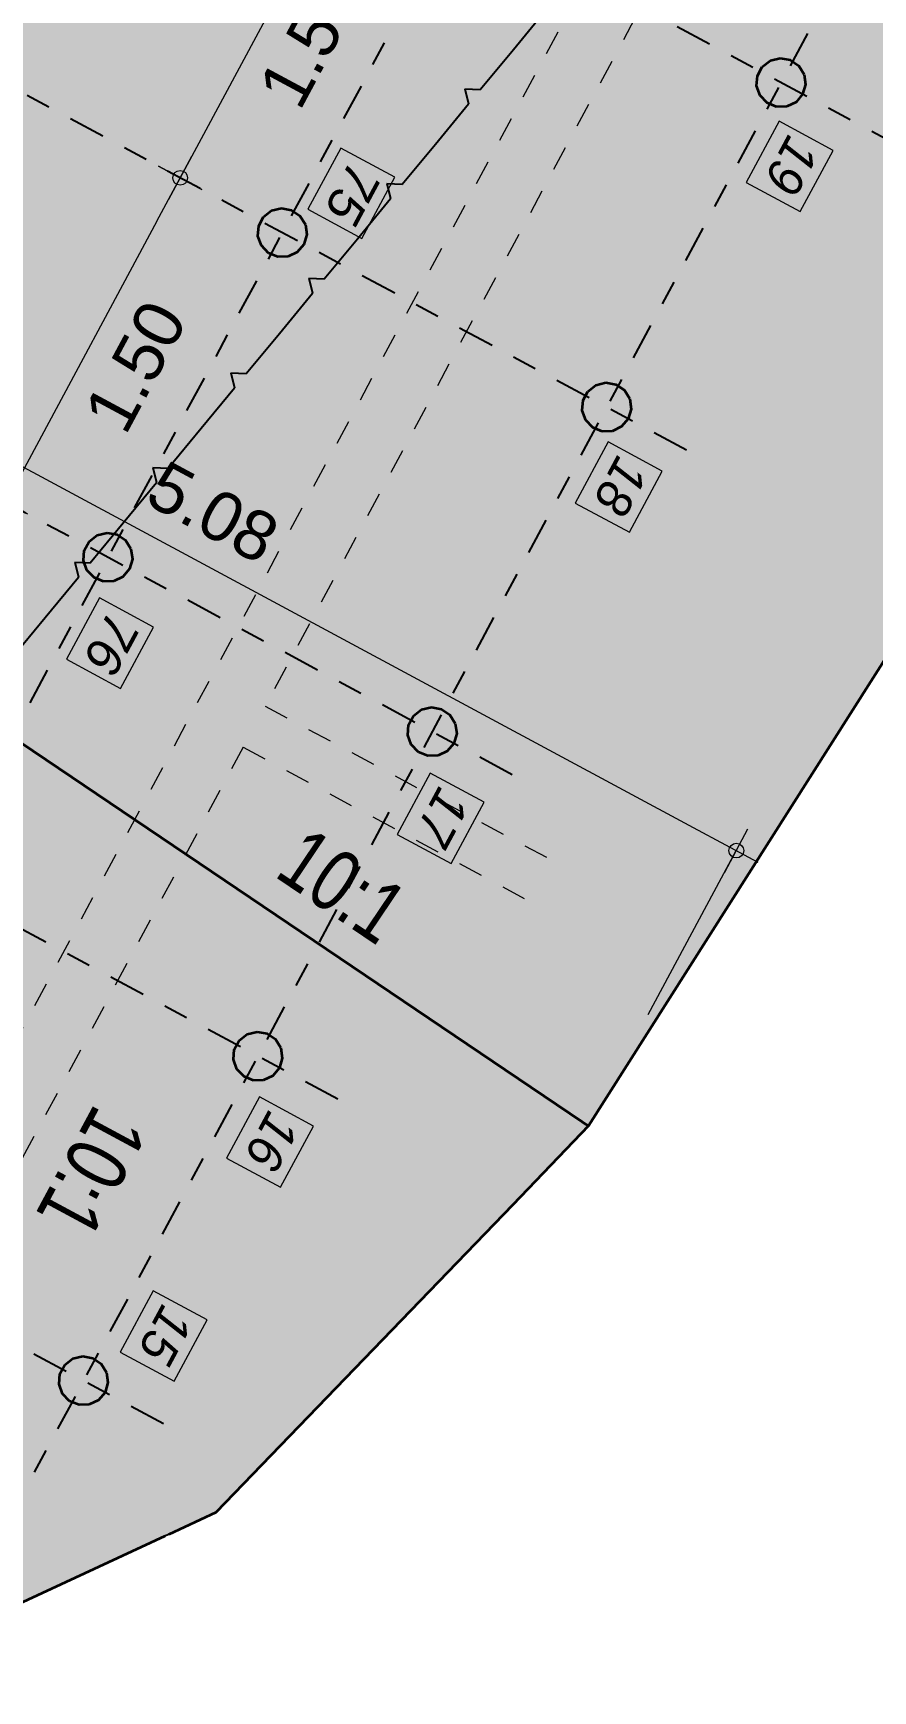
# Model space of a CAD drawing. Header units: metres. Extents: x 2711799 to 2711985, y 1236908 to 1237087.
# Drawn here: x 2711819.65 to 2711823.07, y 1236924.04 to 1236930.78 of the extents above; entities that cross this region are included whole.
import ezdxf

# ---------------------------------------------------------------- set-up
doc = ezdxf.new("R2010")
doc.units = ezdxf.units.M
doc.header["$PDMODE"] = 2
doc.header["$PDSIZE"] = -2
for name, pattern in [('ALL_S17', [0.0005, 0, -0.0005]), ('AUSGEZOGEN', [0]), ('PUNKT2_S9', [0.35, 0.15, -0.1, 0, -0.1]), ('VERDECKT2_S2', [0.18, 0.1, -0.08])]:
    doc.linetypes.add(name, pattern=pattern)
for name, color, linetype, lineweight in [('XR$10$Bauteilachse', 7, 'PUNKT2_S9', 25), ('XR$10$Beton Ansicht', 7, 'AUSGEZOGEN', 35), ('XR$10$Beton verdeckt vorne', 7, 'VERDECKT2_S2', 25), ('XR$10$Betonierfugen', 7, 'AUSGEZOGEN', 25), ('XR$10$STANDARD_1', 7, 'AUSGEZOGEN', 13), ('XR$10$Text Decke', 7, 'AUSGEZOGEN', 18), ('XR$10$Vermassung Aushub Ebenen', 7, 'AUSGEZOGEN', 25), ('XR$10$Vermassung Decke', 7, 'AUSGEZOGEN', 18), ('XR$10$Wand Beton bewehrt', 7, 'AUSGEZOGEN', 50), ('XR$11$Decke', 7, 'AUSGEZOGEN', 35)]:
    doc.layers.add(name, color=color, linetype=linetype, lineweight=lineweight)
doc.styles.add('ARIAL', font='arial.ttf')
doc.dimstyles.new('DIMSTYLE_6', dxfattribs={"dimtxt": 0.2, "dimasz": 0.2, "dimexe": 0, "dimexo": 0, "dimgap": 0.1, "dimtad": 2, "dimrnd": 0.005, "dimzin": 4, "dimdsep": 46, "dimtxsty": 'ARIAL', "dimblk1": 'ALL_ML_KREIS', "dimblk2": 'ALL_ML_KREIS', "dimsah": 1, "dimcen": 0, "dimclrd": 7, "dimclre": 7, "dimclrt": 7, "dimadec": 0, "dimazin": 0, "dimtfac": 1, "dimtdec": 0, "dimtix": 1, "dimtmove": 2, "dimatfit": 3, "dimfxl": 0, "dimtzin": 0, "dimlwd": 0, "dimlwe": 18, "dimarcsym": 0})

# ---------------------------------------------------------------- blocks, each defined once
blk = doc.blocks.new('MUSTERELEMENT_28')
at = {"layer": 'XR$10$Betonierfugen', "color": 7, "linetype": 'AUSGEZOGEN', "lineweight": 25, "transparency": 33554687}
for p, q in [((129.3043, -52.2161), (129.0961, -52.1747)), ((129.5126, -52.2575), (129.3043, -52.2161)), ((129.5396, -52.3139), (129.5126, -52.2575)), ((129.5396, -52.3139), (129.5861, -52.2721)), ((129.7943, -52.3135), (129.5861, -52.2721)), ((130.0025, -52.3549), (129.7943, -52.3135)), ((130.0295, -52.4113), (130.0025, -52.3549)), ((130.0295, -52.4113), (130.076, -52.3695)), ((130.2842, -52.4109), (130.076, -52.3695)), ((130.4924, -52.4523), (130.2842, -52.4109)), ((130.5194, -52.5086), (130.4924, -52.4523)), ((130.5194, -52.5086), (130.5659, -52.4669)), ((130.7741, -52.5083), (130.5659, -52.4669)), ((130.9824, -52.5497), (130.7741, -52.5083)), ((131.0094, -52.606), (130.9824, -52.5497)), ((131.0094, -52.606), (131.0559, -52.5643)), ((131.2641, -52.6057), (131.0559, -52.5643)), ((131.4723, -52.6471), (131.2641, -52.6057)), ((131.4993, -52.7034), (131.4723, -52.6471)), ((131.4993, -52.7034), (131.5458, -52.6617)), ((131.754, -52.7031), (131.5458, -52.6617)), ((131.9622, -52.7445), (131.754, -52.7031)), ((131.9892, -52.8008), (131.9622, -52.7445)), ((131.9892, -52.8008), (132.0357, -52.7591)), ((132.2439, -52.8005), (132.0357, -52.7591)), ((132.4522, -52.8419), (132.2439, -52.8005))]:
    blk.add_line(p, q, dxfattribs=at)
blk = doc.blocks.new('ALL_ML_KREIS')
at = {"color": 0, "linetype": 'ByBlock', "lineweight": -2}
for p, q in [((0, -0.5), (0, 0.5)), ((-1, 0), (0.5, 0))]:
    blk.add_line(p, q, dxfattribs=at)
blk.add_circle((0, 0), 0.15, dxfattribs=at)
blk = doc.blocks.new('*D1509')
at = {"layer": 'DEFPOINTS', "color": 0, "transparency": 16777216}
for p in [(2711820.9581, 1236931.5165), (2711820.2478, 1236930.1954), (2711820.2478, 1236930.1954)]:
    blk.add_point(p, dxfattribs=at)
at = {"layer": 'XR$10$Vermassung Decke', "color": 7, "lineweight": 0, "transparency": 16777216}
blk.add_line((2711820.8634, 1236931.3404), (2711820.3425, 1236930.3715), dxfattribs=at)
at = {"layer": 'XR$10$Vermassung Decke', "color": 7, "lineweight": 0, "transparency": 16777216, "xscale": 0.2, "yscale": 0.2, "zscale": 0.2}
for p, rotation in [((2711820.9581, 1236931.5165), 61.73568339642876), ((2711820.2478, 1236930.1954), 241.7356833964287)]:
    blk.add_blockref('ALL_ML_KREIS', p, dxfattribs=dict(at, rotation=rotation))
at = {"layer": 'XR$10$Vermassung Decke', "color": 7, "lineweight": 18, "transparency": 16777216, "insert": (2711820.7763, 1236930.7488), "char_height": 0.2, "width": 0.666667, "attachment_point": 5, "rotation": 61.73568, "style": 'ARIAL'}
blk.add_mtext('1.50', dxfattribs=at)
blk = doc.blocks.new('*D1510')
at = {"layer": 'DEFPOINTS', "color": 0, "transparency": 16777216}
for p in [(2711820.2478, 1236930.1954), (2711819.5375, 1236928.8742), (2711819.5375, 1236928.8742)]:
    blk.add_point(p, dxfattribs=at)
at = {"layer": 'XR$10$Vermassung Decke', "color": 7, "lineweight": 0, "transparency": 16777216}
blk.add_line((2711820.1531, 1236930.0192), (2711819.6322, 1236929.0504), dxfattribs=at)
at = {"layer": 'XR$10$Vermassung Decke', "color": 7, "lineweight": 0, "transparency": 16777216, "xscale": 0.2, "yscale": 0.2, "zscale": 0.2}
for p, rotation in [((2711820.2478, 1236930.1954), 61.73568339642876), ((2711819.5375, 1236928.8742), 241.7356833964287)]:
    blk.add_blockref('ALL_ML_KREIS', p, dxfattribs=dict(at, rotation=rotation))
at = {"layer": 'XR$10$Vermassung Decke', "color": 7, "lineweight": 18, "transparency": 16777216, "insert": (2711820.066, 1236929.4276), "char_height": 0.2, "width": 0.666667, "attachment_point": 5, "rotation": 61.73568, "style": 'ARIAL'}
blk.add_mtext('1.50', dxfattribs=at)
blk = doc.blocks.new('*D1547')
at = {"layer": 'DEFPOINTS', "color": 0, "transparency": 16777216}
for p in [(2711818.0365, 1236929.8631), (2711822.513, 1236927.4564), (2711822.1543, 1236926.7892)]:
    blk.add_point(p, dxfattribs=at)
at = {"layer": 'XR$10$Vermassung Decke', "color": 7, "lineweight": 0, "transparency": 16777216}
blk.add_line((2711818.2127, 1236929.7684), (2711822.3369, 1236927.5511), dxfattribs=at)
at = {"layer": 'XR$10$Vermassung Decke', "color": 7, "lineweight": 18, "transparency": 16777216}
blk.add_line((2711822.1543, 1236926.7892), (2711822.513, 1236927.4564), dxfattribs=at)
at = {"layer": 'XR$10$Vermassung Decke', "color": 7, "lineweight": 0, "transparency": 16777216, "xscale": 0.2, "yscale": 0.2, "zscale": 0.2}
for p, rotation in [((2711818.0365, 1236929.8631), 151.7356834027459), ((2711822.513, 1236927.4564), 331.7356834027458)]:
    blk.add_blockref('ALL_ML_KREIS', p, dxfattribs=dict(at, rotation=rotation))
at = {"layer": 'XR$10$Vermassung Decke', "color": 7, "lineweight": 18, "transparency": 16777216, "insert": (2711820.3815, 1236928.8333), "char_height": 0.2, "width": 0.666667, "attachment_point": 5, "rotation": 331.73568, "style": 'ARIAL'}
blk.add_mtext('5.08', dxfattribs=at)

msp = doc.modelspace()

# ---------------------------------------------------------------- hatches: boundary and pattern name
at = {"layer": 'XR$10$Wand Beton bewehrt', "linetype": 'AUSGEZOGEN', "lineweight": 35, "transparency": 33554687}
for color, points in [(30, [(2711822.7562, 1236930.5036), (2711822.7831, 1236930.5354), (2711822.7947, 1236930.5753), (2711822.7891, 1236930.6165), (2711822.7673, 1236930.6518), (2711822.7329, 1236930.6753), (2711822.692, 1236930.6827), (2711822.6516, 1236930.6728), (2711822.6187, 1236930.6473), (2711822.599, 1236930.6107), (2711822.5959, 1236930.5693), (2711822.61, 1236930.5301), (2711822.6387, 1236930.5001), (2711822.6772, 1236930.4843), (2711822.7188, 1236930.4856)]), (6, [(2711820.6873, 1236929.8747), (2711820.7248, 1236929.8928), (2711820.7516, 1236929.9245), (2711820.7633, 1236929.9644), (2711820.7577, 1236930.0056), (2711820.7358, 1236930.041), (2711820.7014, 1236930.0644), (2711820.6605, 1236930.0718), (2711820.6201, 1236930.0619), (2711820.5872, 1236930.0365), (2711820.5676, 1236929.9999), (2711820.5645, 1236929.9584), (2711820.5785, 1236929.9193), (2711820.6072, 1236929.8892), (2711820.6457, 1236929.8735)]), (94, [(2711822.0085, 1236929.1644), (2711822.0459, 1236929.1825), (2711822.0728, 1236929.2142), (2711822.0844, 1236929.2541), (2711822.0788, 1236929.2953), (2711822.057, 1236929.3307), (2711822.0226, 1236929.3541), (2711821.9817, 1236929.3615), (2711821.9413, 1236929.3516), (2711821.9084, 1236929.3262), (2711821.8887, 1236929.2896), (2711821.8856, 1236929.2481), (2711821.8997, 1236929.209), (2711821.9284, 1236929.1789), (2711821.9669, 1236929.1632)]), (6, [(2711820.0144, 1236928.5716), (2711820.0413, 1236928.6034), (2711820.053, 1236928.6433), (2711820.0474, 1236928.6845), (2711820.0255, 1236928.7198), (2711819.9911, 1236928.7433), (2711819.9502, 1236928.7507), (2711819.9098, 1236928.7408), (2711819.8769, 1236928.7153), (2711819.8572, 1236928.6787), (2711819.8541, 1236928.6372), (2711819.8682, 1236928.5981), (2711819.8969, 1236928.5681), (2711819.9354, 1236928.5523), (2711819.977, 1236928.5536)]), (94, [(2711821.3356, 1236927.8613), (2711821.3625, 1236927.893), (2711821.3741, 1236927.933), (2711821.3685, 1236927.9742), (2711821.3467, 1236928.0095), (2711821.3123, 1236928.0329), (2711821.2714, 1236928.0404), (2711821.231, 1236928.0305), (2711821.1981, 1236928.005), (2711821.1784, 1236927.9684), (2711821.1753, 1236927.9269), (2711821.1893, 1236927.8878), (2711821.2181, 1236927.8578), (2711821.2566, 1236927.842), (2711821.2981, 1236927.8433)]), (94, [(2711820.6253, 1236926.5402), (2711820.6522, 1236926.5719), (2711820.6638, 1236926.6118), (2711820.6582, 1236926.653), (2711820.6363, 1236926.6884), (2711820.602, 1236926.7118), (2711820.5611, 1236926.7192), (2711820.5207, 1236926.7093), (2711820.4878, 1236926.6839), (2711820.4681, 1236926.6472), (2711820.465, 1236926.6058), (2711820.479, 1236926.5666), (2711820.5078, 1236926.5366), (2711820.5463, 1236926.5208), (2711820.5878, 1236926.5221)]), (94, [(2711819.915, 1236925.219), (2711819.9419, 1236925.2507), (2711819.9535, 1236925.2906), (2711819.9479, 1236925.3318), (2711819.926, 1236925.3672), (2711819.8917, 1236925.3906), (2711819.8507, 1236925.398), (2711819.8104, 1236925.3882), (2711819.7775, 1236925.3627), (2711819.7578, 1236925.3261), (2711819.7547, 1236925.2846), (2711819.7687, 1236925.2455), (2711819.7975, 1236925.2154), (2711819.836, 1236925.1997), (2711819.8775, 1236925.2009)])]:
    msp.add_hatch(color=color, dxfattribs=at).paths.add_polyline_path(points)
at = {"layer": 'XR$11$Decke', "lineweight": 25, "transparency": 33554687}
msp.add_hatch(color=131, dxfattribs=at).paths.add_polyline_path([(2711829.6834, 1236938.864), (2711824.1963, 1236941.1428), (2711823.6932, 1236940.207), (2711819.8187, 1236933.3434), (2711819.7943, 1236933.3564), (2711819.4439, 1236932.7047), (2711819.468, 1236932.6917), (2711815.7614, 1236925.454), (2711815.3826, 1236924.7496), (2711816.0223, 1236922.6224), (2711817.0457, 1236923.1806), (2711819.2635, 1236924.2386), (2711820.1856, 1236924.6652), (2711820.3929, 1236924.7616), (2711821.9105, 1236926.3357), (2711827.124, 1236934.5396), (2711827.8346, 1236935.4927), (2711827.9586, 1236935.7235), (2711828.6826, 1236936.6476), (2711828.7981, 1236936.8626), (2711829.5306, 1236937.8026), (2711829.6318, 1236937.9908), (2711829.8594, 1236938.2767)])

# ---------------------------------------------------------------- linework, layer by layer
at = {"layer": 'XR$10$Bauteilachse', "transparency": 33554687}
for p, q in [((2711826.7379, 1236941.2702, 640.05), (2711817.5749, 1236924.2272, 640.05)), ((2711828.1301, 1236940.692, 640.05), (2711819.6537, 1236924.9261, 640.05)), ((2711822.3106, 1236929.0863, 640.05), (2711818.9637, 1236930.8858, 640.05)), ((2711821.6003, 1236927.7652, 640.05), (2711818.2533, 1236929.5646, 640.05)), ((2711820.89, 1236926.444, 640.05), (2711817.543, 1236928.2435, 640.05)), ((2711820.1797, 1236925.1229, 640.05), (2711816.8327, 1236926.9223, 640.05))]:
    msp.add_line(p, q, dxfattribs=at)
at = {"layer": 'XR$10$Beton Ansicht', "transparency": 33554687}
for p, q in [((2711821.9105, 1236926.3357, 640.05), (2711827.124, 1236934.5396, 640.05)), ((2711822.599, 1236930.6107, 640.05), (2711822.6187, 1236930.6473, 640.05)), ((2711822.6089, 1236930.629, 640.05), (2711822.6081, 1236930.6295, 640.05)), ((2711822.6187, 1236930.6473, 640.05), (2711822.6516, 1236930.6728, 640.05)), ((2711822.6516, 1236930.6728, 640.05), (2711822.692, 1236930.6827, 640.05)), ((2711822.692, 1236930.6827, 640.05), (2711822.7329, 1236930.6753, 640.05)), ((2711822.7329, 1236930.6753, 640.05), (2711822.7673, 1236930.6518, 640.05)), ((2711822.7673, 1236930.6518, 640.05), (2711822.7891, 1236930.6165, 640.05)), ((2711822.5959, 1236930.5693, 640.05), (2711822.599, 1236930.6107, 640.05)), ((2711822.61, 1236930.5301, 640.05), (2711822.5959, 1236930.5693, 640.05)), ((2711822.7947, 1236930.5753, 640.05), (2711822.7831, 1236930.5354, 640.05)), ((2711822.7891, 1236930.6165, 640.05), (2711822.7947, 1236930.5753, 640.05)), ((2711822.6387, 1236930.5001, 640.05), (2711822.61, 1236930.5301, 640.05)), ((2711822.6772, 1236930.4843, 640.05), (2711822.6387, 1236930.5001, 640.05)), ((2711822.7562, 1236930.5036, 640.05), (2711822.7188, 1236930.4856, 640.05)), ((2711822.7831, 1236930.5354, 640.05), (2711822.7562, 1236930.5036, 640.05)), ((2711822.7188, 1236930.4856, 640.05), (2711822.6772, 1236930.4843, 640.05)), ((2711820.5676, 1236929.9999, 640.05), (2711820.5872, 1236930.0365, 640.05)), ((2711820.5872, 1236930.0365, 640.05), (2711820.6201, 1236930.0619, 640.05)), ((2711820.6201, 1236930.0619, 640.05), (2711820.6605, 1236930.0718, 640.05)), ((2711820.6605, 1236930.0718, 640.05), (2711820.7014, 1236930.0644, 640.05)), ((2711820.7014, 1236930.0644, 640.05), (2711820.7358, 1236930.041, 640.05)), ((2711820.7358, 1236930.041, 640.05), (2711820.7577, 1236930.0056, 640.05)), ((2711820.5645, 1236929.9584, 640.05), (2711820.5676, 1236929.9999, 640.05)), ((2711820.5785, 1236929.9193, 640.05), (2711820.5645, 1236929.9584, 640.05)), ((2711820.7633, 1236929.9644, 640.05), (2711820.7516, 1236929.9245, 640.05)), ((2711820.7577, 1236930.0056, 640.05), (2711820.7633, 1236929.9644, 640.05)), ((2711820.6072, 1236929.8892, 640.05), (2711820.5785, 1236929.9193, 640.05)), ((2711820.6457, 1236929.8735, 640.05), (2711820.6072, 1236929.8892, 640.05)), ((2711820.7248, 1236929.8928, 640.05), (2711820.6873, 1236929.8747, 640.05)), ((2711820.7516, 1236929.9245, 640.05), (2711820.7248, 1236929.8928, 640.05)), ((2711820.6873, 1236929.8747, 640.05), (2711820.6457, 1236929.8735, 640.05)), ((2711821.9084, 1236929.3262, 640.05), (2711821.9413, 1236929.3516, 640.05)), ((2711821.9413, 1236929.3516, 640.05), (2711821.9817, 1236929.3615, 640.05)), ((2711821.9817, 1236929.3615, 640.05), (2711822.0226, 1236929.3541, 640.05)), ((2711822.0226, 1236929.3541, 640.05), (2711822.057, 1236929.3307, 640.05)), ((2711821.8856, 1236929.2481, 640.05), (2711821.8887, 1236929.2896, 640.05)), ((2711821.8887, 1236929.2896, 640.05), (2711821.9084, 1236929.3262, 640.05)), ((2711821.8986, 1236929.3079, 640.05), (2711821.8978, 1236929.3083, 640.05)), ((2711822.057, 1236929.3307, 640.05), (2711822.0788, 1236929.2953, 640.05)), ((2711822.0788, 1236929.2953, 640.05), (2711822.0844, 1236929.2541, 640.05)), ((2711821.8997, 1236929.209, 640.05), (2711821.8856, 1236929.2481, 640.05)), ((2711822.0728, 1236929.2142, 640.05), (2711822.0459, 1236929.1825, 640.05)), ((2711822.0844, 1236929.2541, 640.05), (2711822.0728, 1236929.2142, 640.05)), ((2711821.8853, 1236926.3527, 640.05), (2711817.6763, 1236929.193, 640.05)), ((2711817.6763, 1236929.193, 640.05), (2711821.8853, 1236926.3527, 640.05)), ((2711821.9284, 1236929.1789, 640.05), (2711821.8997, 1236929.209, 640.05)), ((2711821.9669, 1236929.1632, 640.05), (2711821.9284, 1236929.1789, 640.05)), ((2711822.0085, 1236929.1644, 640.05), (2711821.9669, 1236929.1632, 640.05)), ((2711822.0459, 1236929.1825, 640.05), (2711822.0085, 1236929.1644, 640.05)), ((2711819.8769, 1236928.7153, 640.05), (2711819.9098, 1236928.7408, 640.05)), ((2711819.9098, 1236928.7408, 640.05), (2711819.9502, 1236928.7507, 640.05)), ((2711819.9502, 1236928.7507, 640.05), (2711819.9911, 1236928.7433, 640.05)), ((2711819.9911, 1236928.7433, 640.05), (2711820.0255, 1236928.7198, 640.05)), ((2711819.8541, 1236928.6372, 640.05), (2711819.8572, 1236928.6787, 640.05)), ((2711819.8572, 1236928.6787, 640.05), (2711819.8769, 1236928.7153, 640.05)), ((2711820.0255, 1236928.7198, 640.05), (2711820.0474, 1236928.6845, 640.05)), ((2711820.0474, 1236928.6845, 640.05), (2711820.053, 1236928.6433, 640.05)), ((2711819.8682, 1236928.5981, 640.05), (2711819.8541, 1236928.6372, 640.05)), ((2711820.0413, 1236928.6034, 640.05), (2711820.0144, 1236928.5716, 640.05)), ((2711820.053, 1236928.6433, 640.05), (2711820.0413, 1236928.6034, 640.05)), ((2711819.8969, 1236928.5681, 640.05), (2711819.8682, 1236928.5981, 640.05)), ((2711819.9354, 1236928.5523, 640.05), (2711819.8969, 1236928.5681, 640.05)), ((2711819.977, 1236928.5536, 640.05), (2711819.9354, 1236928.5523, 640.05)), ((2711820.0144, 1236928.5716, 640.05), (2711819.977, 1236928.5536, 640.05)), ((2711821.1784, 1236927.9684, 640.05), (2711821.1981, 1236928.005, 640.05)), ((2711821.1981, 1236928.005, 640.05), (2711821.231, 1236928.0305, 640.05)), ((2711821.231, 1236928.0305, 640.05), (2711821.2714, 1236928.0404, 640.05)), ((2711821.2714, 1236928.0404, 640.05), (2711821.3123, 1236928.0329, 640.05)), ((2711821.3123, 1236928.0329, 640.05), (2711821.3467, 1236928.0095, 640.05)), ((2711821.3467, 1236928.0095, 640.05), (2711821.3685, 1236927.9742, 640.05)), ((2711821.1753, 1236927.9269, 640.05), (2711821.1784, 1236927.9684, 640.05)), ((2711821.1882, 1236927.9867, 640.05), (2711821.1874, 1236927.9871, 640.05)), ((2711821.3741, 1236927.933, 640.05), (2711821.3625, 1236927.893, 640.05)), ((2711821.3685, 1236927.9742, 640.05), (2711821.3741, 1236927.933, 640.05)), ((2711821.1893, 1236927.8878, 640.05), (2711821.1753, 1236927.9269, 640.05)), ((2711821.2181, 1236927.8578, 640.05), (2711821.1893, 1236927.8878, 640.05)), ((2711821.3356, 1236927.8613, 640.05), (2711821.2981, 1236927.8433, 640.05)), ((2711821.3625, 1236927.893, 640.05), (2711821.3356, 1236927.8613, 640.05)), ((2711821.2566, 1236927.842, 640.05), (2711821.2181, 1236927.8578, 640.05)), ((2711821.2981, 1236927.8433, 640.05), (2711821.2566, 1236927.842, 640.05)), ((2711820.5207, 1236926.7093, 640.05), (2711820.5611, 1236926.7192, 640.05)), ((2711820.5611, 1236926.7192, 640.05), (2711820.602, 1236926.7118, 640.05)), ((2711820.465, 1236926.6058, 640.05), (2711820.4681, 1236926.6472, 640.05)), ((2711820.4681, 1236926.6472, 640.05), (2711820.4878, 1236926.6839, 640.05)), ((2711820.4878, 1236926.6839, 640.05), (2711820.5207, 1236926.7093, 640.05)), ((2711820.602, 1236926.7118, 640.05), (2711820.6363, 1236926.6884, 640.05)), ((2711820.6363, 1236926.6884, 640.05), (2711820.6582, 1236926.653, 640.05)), ((2711820.6582, 1236926.653, 640.05), (2711820.6638, 1236926.6118, 640.05)), ((2711820.479, 1236926.5666, 640.05), (2711820.465, 1236926.6058, 640.05)), ((2711820.6638, 1236926.6118, 640.05), (2711820.6522, 1236926.5719, 640.05)), ((2711820.5078, 1236926.5366, 640.05), (2711820.479, 1236926.5666, 640.05)), ((2711820.5463, 1236926.5208, 640.05), (2711820.5078, 1236926.5366, 640.05)), ((2711820.5878, 1236926.5221, 640.05), (2711820.5463, 1236926.5208, 640.05)), ((2711820.6253, 1236926.5402, 640.05), (2711820.5878, 1236926.5221, 640.05)), ((2711820.6522, 1236926.5719, 640.05), (2711820.6253, 1236926.5402, 640.05)), ((2711821.9105, 1236926.3357, 640.05), (2711821.6034, 1236926.0146, 640.05)), ((2711821.8949, 1236926.3462, 640.05), (2711821.8853, 1236926.3527, 640.05)), ((2711821.8853, 1236926.3527, 640.05), (2711821.8949, 1236926.3462, 640.05)), ((2711821.9105, 1236926.3357, 640.05), (2711821.8949, 1236926.3462, 640.05)), ((2711821.8949, 1236926.3462, 640.05), (2711821.9105, 1236926.3357, 640.05)), ((2711821.6034, 1236926.0146, 640.05), (2711820.5793, 1236924.9545, 640.05)), ((2711819.7775, 1236925.3627, 640.05), (2711819.8104, 1236925.3882, 640.05)), ((2711819.8104, 1236925.3882, 640.05), (2711819.8507, 1236925.398, 640.05)), ((2711819.8507, 1236925.398, 640.05), (2711819.8917, 1236925.3906, 640.05)), ((2711819.8917, 1236925.3906, 640.05), (2711819.926, 1236925.3672, 640.05)), ((2711819.926, 1236925.3672, 640.05), (2711819.9479, 1236925.3318, 640.05)), ((2711819.7547, 1236925.2846, 640.05), (2711819.7578, 1236925.3261, 640.05)), ((2711819.7578, 1236925.3261, 640.05), (2711819.7775, 1236925.3627, 640.05)), ((2711819.9479, 1236925.3318, 640.05), (2711819.9535, 1236925.2906, 640.05)), ((2711819.7687, 1236925.2455, 640.05), (2711819.7547, 1236925.2846, 640.05)), ((2711819.7975, 1236925.2154, 640.05), (2711819.7687, 1236925.2455, 640.05)), ((2711819.9419, 1236925.2507, 640.05), (2711819.915, 1236925.219, 640.05)), ((2711819.9535, 1236925.2906, 640.05), (2711819.9419, 1236925.2507, 640.05)), ((2711819.836, 1236925.1997, 640.05), (2711819.7975, 1236925.2154, 640.05)), ((2711819.8775, 1236925.2009, 640.05), (2711819.836, 1236925.1997, 640.05)), ((2711819.915, 1236925.219, 640.05), (2711819.8775, 1236925.2009, 640.05)), ((2711820.5793, 1236924.9545, 640.05), (2711820.3929, 1236924.7616, 640.05)), ((2711820.3929, 1236924.7616, 640.05), (2711820.2017, 1236924.673, 640.05)), ((2711820.1856, 1236924.6652, 640.05), (2711819.2635, 1236924.2386, 640.05))]:
    msp.add_line(p, q, dxfattribs=at)
at = {"layer": 'XR$10$Beton verdeckt vorne', "transparency": 33554687}
for p, q in [((2711820.2006, 1236924.6725, 640.05), (2711820.1856, 1236924.6652, 640.05)), ((2711820.1999, 1236924.6722, 640.05), (2711820.2006, 1236924.6725, 640.05)), ((2711820.2003, 1236924.672, 640.05), (2711820.2006, 1236924.6725, 640.05)), ((2711820.2017, 1236924.673, 640.05), (2711820.2006, 1236924.6725, 640.05))]:
    msp.add_line(p, q, dxfattribs=at)
at = {"layer": 'XR$10$STANDARD_1', "color": 1, "linetype": 'ALL_S17', "lineweight": 18, "transparency": 33554687}
for p, q in [((2711826.142, 1236938.891, 640.05), (2711818.3371, 1236924.3741, 640.05)), ((2711826.3622, 1236938.7726, 640.05), (2711820.5945, 1236928.0448, 640.05)), ((2711820.5945, 1236928.0448, 640.05), (2711821.7571, 1236927.4198, 640.05)), ((2711820.5045, 1236927.8775, 640.05), (2711818.4397, 1236924.037, 640.05)), ((2711820.5045, 1236927.8775, 640.05), (2711821.6671, 1236927.2524, 640.05))]:
    msp.add_line(p, q, dxfattribs=at)
at = {"layer": 'XR$10$STANDARD_1', "color": 7, "linetype": 'AUSGEZOGEN', "lineweight": 18, "transparency": 33554687, "elevation": 0}
for points in [[(2711822.687, 1236930.4255), (2711822.553, 1236930.1762), (2711822.7732, 1236930.0578), (2711822.9072, 1236930.3071), (2711822.687, 1236930.4255)], [(2711820.9017, 1236930.3166), (2711820.7676, 1236930.0672), (2711820.9878, 1236929.9488), (2711821.1219, 1236930.1982), (2711820.9017, 1236930.3166)], [(2711821.9912, 1236929.1202), (2711821.8571, 1236928.8709), (2711822.0773, 1236928.7525), (2711822.2114, 1236929.0018), (2711821.9912, 1236929.1202)], [(2711819.9191, 1236928.4849), (2711819.7851, 1236928.2355), (2711820.0053, 1236928.1171), (2711820.1393, 1236928.3665), (2711819.9191, 1236928.4849)], [(2711821.2661, 1236927.7715), (2711821.132, 1236927.5222), (2711821.3522, 1236927.4038), (2711821.4862, 1236927.6531), (2711821.2661, 1236927.7715)], [(2711820.5703, 1236926.4536), (2711820.4363, 1236926.2043), (2711820.6565, 1236926.0859), (2711820.7905, 1236926.3352), (2711820.5703, 1236926.4536)], [(2711820.1373, 1236925.6643), (2711820.0032, 1236925.4149), (2711820.2234, 1236925.2966), (2711820.3575, 1236925.5459), (2711820.1373, 1236925.6643)]]:
    msp.add_lwpolyline(points, dxfattribs=at)
at = {"layer": 'XR$10$Vermassung Aushub Ebenen', "color": 1, "linetype": 'PUNKT2_S9', "lineweight": 25, "transparency": 33554687}
msp.add_line((2711824.3861, 1236929.6735, 640.05), (2711819.718, 1236932.1833, 640.05), dxfattribs=at)

# ---------------------------------------------------------------- block references
at = {"layer": 'XR$10$Betonierfugen', "color": 7, "linetype": 'AUSGEZOGEN', "lineweight": 25, "transparency": 33554687, "rotation": 241.7356833995579}
msp.add_blockref('MUSTERELEMENT_28', (2711928.8263, 1237019.8797, 640.05), dxfattribs=at)

# ---------------------------------------------------------------- texts
at = {"layer": 'XR$10$STANDARD_1', "color": 7, "linetype": 'AUSGEZOGEN', "lineweight": 18, "transparency": 33554687, "char_height": 0.15, "attachment_point": 7, "rotation": 241.73568, "style": 'ARIAL'}
for s, insert, width in [('\\W0.94;\\fArial|i1|b0|c0|p0;19', (2711822.7236, 1236930.3775, 640.05), 0.303868), ('\\W0.99;\\fArial|i1|b0|c0|p0;75', (2711820.9383, 1236930.2685, 640.05), 0.30735), ('\\W0.94;\\fArial|i1|b0|c0|p0;18', (2711822.0278, 1236929.0722, 640.05), 0.303868), ('\\W0.99;\\fArial|i1|b0|c0|p0;76', (2711819.9558, 1236928.4368, 640.05), 0.30735), ('\\W0.94;\\fArial|i1|b0|c0|p0;17', (2711821.3027, 1236927.7235, 640.05), 0.303868), ('\\W0.94;\\fArial|i1|b0|c0|p0;16', (2711820.6069, 1236926.4055, 640.05), 0.303868), ('\\W0.94;\\fArial|i1|b0|c0|p0;15', (2711820.1739, 1236925.6162, 640.05), 0.303868)]:
    msp.add_mtext(s, dxfattribs=dict(at, insert=insert, width=width))
at = {"layer": 'XR$10$Text Decke', "color": 7, "linetype": 'AUSGEZOGEN', "lineweight": 25, "transparency": 33554687, "char_height": 0.25, "width": 0.64141, "attachment_point": 7, "style": 'ARIAL'}
for insert, rotation in [((2711820.6238, 1236927.3519, 640.05), 326.02509), ((2711819.8982, 1236926.4345, 640.05), 241.73568)]:
    msp.add_mtext('\\W0.76;10:1', dxfattribs=dict(at, insert=insert, rotation=rotation))

# ---------------------------------------------------------------- dimensions: what is measured, and where the dimension line sits
at = {"layer": 'XR$10$Vermassung Decke', "color": 7, "lineweight": 18, "transparency": 33554687}
for base, p1, p2, angle, picture, middle in [((2711820.2478, 1236930.1954, 640.05), (2711820.9581, 1236931.5165, 640.05), (2711820.2478, 1236930.1954, 640.05), 241.73568, '*D1509', (2711820.7763, 1236930.7488, 640.05)), ((2711819.5375, 1236928.8742, 640.05), (2711820.2478, 1236930.1954, 640.05), (2711819.5375, 1236928.8742, 640.05), 241.73568, '*D1510', (2711820.066, 1236929.4276, 640.05)), ((2711822.513, 1236927.4564, 640.05), (2711818.0365, 1236929.8631, 640.05), (2711822.1543, 1236926.7892, 640.05), 331.73568, '*D1547', (2711820.3815, 1236928.8333, 640.05))]:
    dim = msp.add_linear_dim(base=base, p1=p1, p2=p2, angle=angle, dimstyle='DIMSTYLE_6', override={"dimpost": '<>', "dimclrd": 7, "dimclre": 7, "dimclrt": 7, "dimlwd": 0, "dimlwe": 18}, dxfattribs=at)
    dim.commit()
    dim.dimension.update_dxf_attribs({"geometry": picture, "text_midpoint": middle, "dimtype": 160})

doc.saveas('drawing.dxf')
